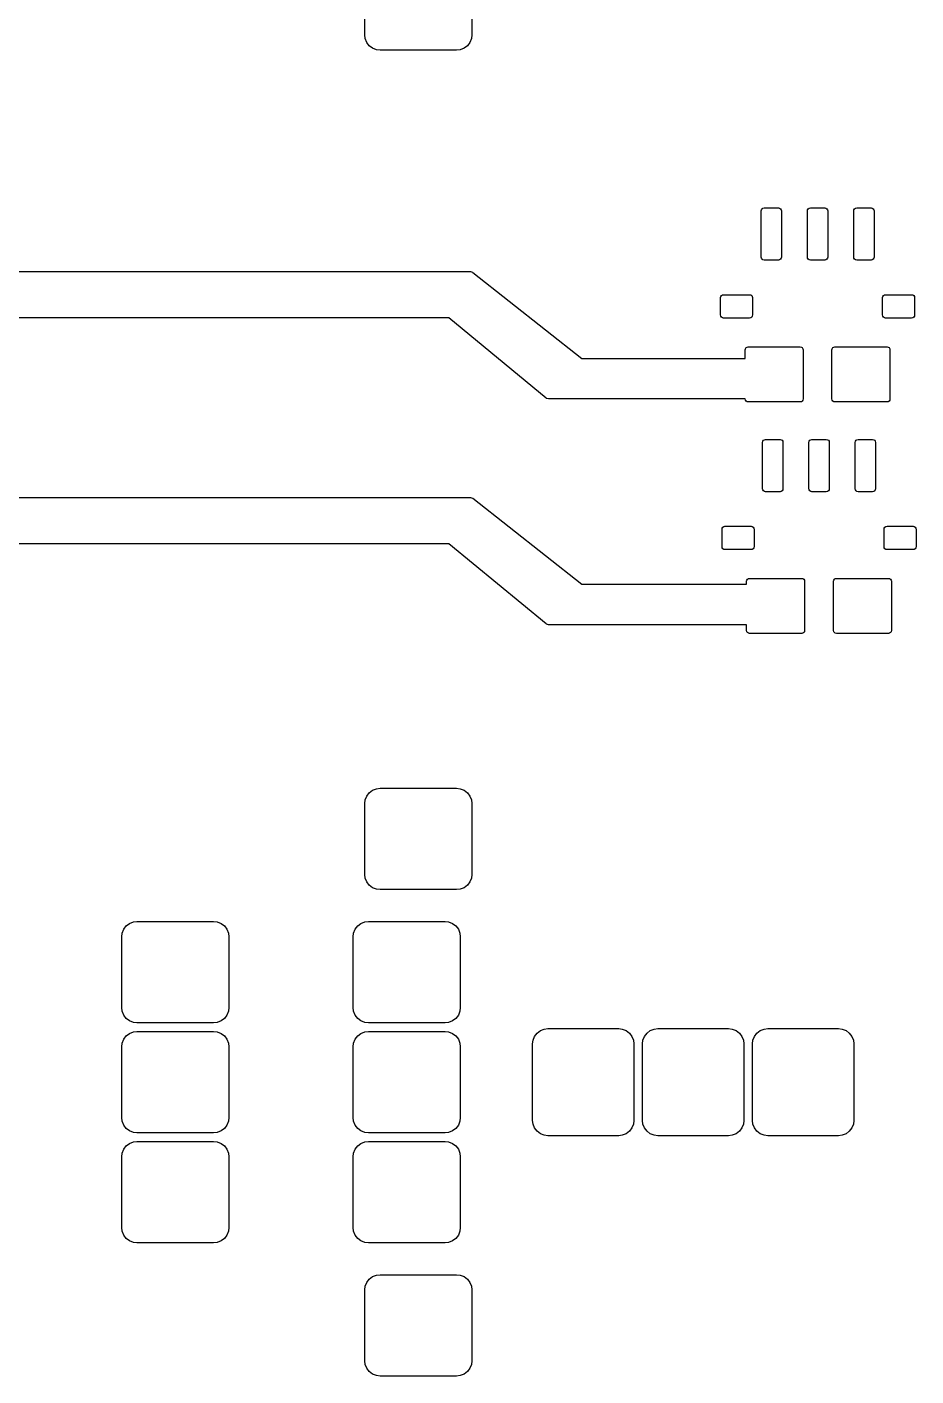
# Model space of a CAD drawing. Extents: x 3.68 to 11.01, y -6.32 to -1.07.
# Drawn here: x 4.922 to 6.132, y -5.384 to -3.549 of the extents above; entities that cross this region are included whole.
import ezdxf

# ---------------------------------------------------------------- set-up
doc = ezdxf.new("R2010")
doc.units = 0
doc.header["$MEASUREMENT"] = 0
doc.layers.add('BLACK', color=7, linetype='CONTINUOUS')

msp = doc.modelspace()

# ---------------------------------------------------------------- linework, layer by layer
at = {"layer": 'BLACK', "linetype": 'CONTINUOUS'}
for p, q in [((5.3819, -3.56), (5.3819, -3.4636)), ((5.5276, -3.4636), (5.5276, -3.56)), ((5.3825, -3.5649), (5.3819, -3.56)), ((5.3845, -3.5702), (5.3825, -3.5649)), ((5.3879, -3.5747), (5.3845, -3.5702)), ((5.3924, -3.5781), (5.3879, -3.5747)), ((5.5215, -3.5747), (5.517, -3.5781)), ((5.5249, -3.5702), (5.5215, -3.5747)), ((5.527, -3.5649), (5.5249, -3.5702)), ((5.5276, -3.56), (5.527, -3.5649)), ((5.3977, -3.5801), (5.3924, -3.5781)), ((5.4026, -3.5807), (5.3977, -3.5801)), ((5.5069, -3.5807), (5.4026, -3.5807)), ((5.5118, -3.5801), (5.5069, -3.5807)), ((5.517, -3.5781), (5.5118, -3.5801)), ((5.9212, -3.7992), (5.9215, -3.7977)), ((5.9215, -3.7977), (5.9224, -3.7964)), ((5.9224, -3.7964), (5.9237, -3.7955)), ((5.9237, -3.7955), (5.9252, -3.7952)), ((5.9252, -3.7952), (5.9449, -3.7952)), ((5.9449, -3.7952), (5.9464, -3.7955)), ((5.9464, -3.7955), (5.9477, -3.7964)), ((5.9477, -3.7964), (5.9486, -3.7977)), ((5.9486, -3.7977), (5.9489, -3.7992)), ((5.9842, -3.7992), (5.9845, -3.7977)), ((5.9845, -3.7977), (5.9853, -3.7964)), ((5.9853, -3.7964), (5.9867, -3.7955)), ((5.9867, -3.7955), (5.9882, -3.7952)), ((5.9882, -3.7952), (6.0079, -3.7952)), ((6.0079, -3.7952), (6.0094, -3.7955)), ((6.0094, -3.7955), (6.0107, -3.7964)), ((6.0107, -3.7964), (6.0116, -3.7977)), ((6.0116, -3.7977), (6.0119, -3.7992)), ((6.0472, -3.7992), (6.0475, -3.7977)), ((6.0475, -3.7977), (6.0483, -3.7964)), ((6.0483, -3.7964), (6.0496, -3.7955)), ((6.0496, -3.7955), (6.0512, -3.7952)), ((6.0512, -3.7952), (6.0709, -3.7952)), ((6.0709, -3.7952), (6.0724, -3.7955)), ((6.0724, -3.7955), (6.0737, -3.7964)), ((6.0737, -3.7964), (6.0746, -3.7977)), ((6.0746, -3.7977), (6.0749, -3.7992)), ((5.9212, -3.8622), (5.9212, -3.7992)), ((5.9489, -3.7992), (5.9489, -3.8622)), ((5.9842, -3.8622), (5.9842, -3.7992)), ((6.0119, -3.7992), (6.0119, -3.8622)), ((6.0472, -3.8622), (6.0472, -3.7992)), ((6.0749, -3.7992), (6.0749, -3.8622)), ((5.9215, -3.8637), (5.9212, -3.8622)), ((5.9224, -3.865), (5.9215, -3.8637)), ((5.9237, -3.8659), (5.9224, -3.865)), ((5.9252, -3.8662), (5.9237, -3.8659)), ((5.9449, -3.8662), (5.9252, -3.8662)), ((5.9464, -3.8659), (5.9449, -3.8662)), ((5.9477, -3.865), (5.9464, -3.8659)), ((5.9486, -3.8637), (5.9477, -3.865)), ((5.9489, -3.8622), (5.9486, -3.8637)), ((5.9845, -3.8637), (5.9842, -3.8622)), ((5.9853, -3.865), (5.9845, -3.8637)), ((5.9867, -3.8659), (5.9853, -3.865)), ((5.9882, -3.8662), (5.9867, -3.8659)), ((6.0079, -3.8662), (5.9882, -3.8662)), ((6.0094, -3.8659), (6.0079, -3.8662)), ((6.0107, -3.865), (6.0094, -3.8659)), ((6.0116, -3.8637), (6.0107, -3.865)), ((6.0119, -3.8622), (6.0116, -3.8637)), ((6.0475, -3.8637), (6.0472, -3.8622)), ((6.0483, -3.865), (6.0475, -3.8637)), ((6.0496, -3.8659), (6.0483, -3.865)), ((6.0512, -3.8662), (6.0496, -3.8659)), ((6.0709, -3.8662), (6.0512, -3.8662)), ((6.0724, -3.8659), (6.0709, -3.8662)), ((6.0737, -3.865), (6.0724, -3.8659)), ((6.0746, -3.8637), (6.0737, -3.865)), ((6.0749, -3.8622), (6.0746, -3.8637)), ((4.5248, -3.8819), (5.5259, -3.8819)), ((5.5259, -3.8819), (5.5285, -3.8827)), ((5.5285, -3.8827), (5.5289, -3.8829)), ((5.5289, -3.8829), (5.6772, -4)), ((5.8661, -3.9173), (5.8664, -3.9158)), ((5.8661, -3.9409), (5.8661, -3.9173)), ((5.8664, -3.9158), (5.8672, -3.9145)), ((5.8672, -3.9145), (5.8685, -3.9136)), ((5.8685, -3.9136), (5.8701, -3.9133)), ((5.8701, -3.9133), (5.9055, -3.9133)), ((5.9055, -3.9133), (5.907, -3.9136)), ((5.907, -3.9136), (5.9084, -3.9145)), ((5.9084, -3.9145), (5.9092, -3.9158)), ((5.9092, -3.9158), (5.9095, -3.9173)), ((5.9095, -3.9173), (5.9095, -3.9409)), ((6.0865, -3.9173), (6.0868, -3.9158)), ((6.0865, -3.9409), (6.0865, -3.9173)), ((6.0868, -3.9158), (6.0877, -3.9145)), ((6.0877, -3.9145), (6.089, -3.9136)), ((6.089, -3.9136), (6.0906, -3.9133)), ((6.0906, -3.9133), (6.126, -3.9133)), ((6.126, -3.9133), (6.1275, -3.9136)), ((6.1275, -3.9136), (6.1288, -3.9145)), ((6.1288, -3.9145), (6.1297, -3.9158)), ((6.1297, -3.9158), (6.13, -3.9173)), ((6.13, -3.9173), (6.13, -3.9409)), ((5.8664, -3.9425), (5.8661, -3.9409)), ((5.8672, -3.9438), (5.8664, -3.9425)), ((5.8685, -3.9447), (5.8672, -3.9438)), ((5.9084, -3.9438), (5.907, -3.9447)), ((5.9092, -3.9425), (5.9084, -3.9438)), ((5.9095, -3.9409), (5.9092, -3.9425)), ((6.0868, -3.9425), (6.0865, -3.9409)), ((6.0877, -3.9438), (6.0868, -3.9425)), ((6.089, -3.9447), (6.0877, -3.9438)), ((6.1288, -3.9438), (6.1275, -3.9447)), ((6.1297, -3.9425), (6.1288, -3.9438)), ((6.13, -3.9409), (6.1297, -3.9425)), ((5.4961, -3.9449), (4.5248, -3.9449)), ((5.6286, -4.054), (5.4961, -3.9449)), ((5.8701, -3.945), (5.8685, -3.9447)), ((5.9055, -3.945), (5.8701, -3.945)), ((5.907, -3.9447), (5.9055, -3.945)), ((6.0906, -3.945), (6.089, -3.9447)), ((6.126, -3.945), (6.0906, -3.945)), ((6.1275, -3.9447), (6.126, -3.945)), ((5.8995, -3.9882), (5.8998, -3.9867)), ((5.8995, -4), (5.8995, -3.9882)), ((5.8998, -3.9867), (5.9007, -3.9853)), ((5.9007, -3.9853), (5.902, -3.9845)), ((5.902, -3.9845), (5.9035, -3.9842)), ((5.9035, -3.9842), (5.9744, -3.9842)), ((5.9744, -3.9842), (5.9759, -3.9845)), ((5.9759, -3.9845), (5.9772, -3.9853)), ((5.9772, -3.9853), (5.9781, -3.9867)), ((5.9781, -3.9867), (5.9784, -3.9882)), ((5.9784, -3.9882), (5.9784, -4.0551)), ((6.0176, -3.9882), (6.0179, -3.9867)), ((6.0176, -4.0551), (6.0176, -3.9882)), ((6.0179, -3.9867), (6.0188, -3.9853)), ((6.0188, -3.9853), (6.0201, -3.9845)), ((6.0201, -3.9845), (6.0217, -3.9842)), ((6.0217, -3.9842), (6.0925, -3.9842)), ((6.0925, -3.9842), (6.0941, -3.9845)), ((6.0941, -3.9845), (6.0954, -3.9853)), ((6.0954, -3.9853), (6.0962, -3.9867)), ((6.0962, -3.9867), (6.0965, -3.9882)), ((6.0965, -3.9882), (6.0965, -4.0551)), ((5.6772, -4), (5.6772, -4)), ((5.6772, -4), (5.8995, -4)), ((5.629, -4.0543), (5.6286, -4.054)), ((5.6317, -4.0551), (5.629, -4.0543)), ((5.8995, -4.0551), (5.6317, -4.0551)), ((5.8998, -4.0567), (5.8995, -4.0551)), ((5.9007, -4.058), (5.8998, -4.0567)), ((5.902, -4.0588), (5.9007, -4.058)), ((5.9035, -4.0591), (5.902, -4.0588)), ((5.9744, -4.0591), (5.9035, -4.0591)), ((5.9759, -4.0588), (5.9744, -4.0591)), ((5.9772, -4.058), (5.9759, -4.0588)), ((5.9781, -4.0567), (5.9772, -4.058)), ((5.9784, -4.0551), (5.9781, -4.0567)), ((6.0179, -4.0567), (6.0176, -4.0551)), ((6.0188, -4.058), (6.0179, -4.0567)), ((6.0201, -4.0588), (6.0188, -4.058)), ((6.0217, -4.0591), (6.0201, -4.0588)), ((6.0925, -4.0591), (6.0217, -4.0591)), ((6.0941, -4.0588), (6.0925, -4.0591)), ((6.0954, -4.058), (6.0941, -4.0588)), ((6.0962, -4.0567), (6.0954, -4.058)), ((6.0965, -4.0551), (6.0962, -4.0567)), ((5.9231, -4.1142), (5.9235, -4.1126)), ((5.9231, -4.1772), (5.9231, -4.1142)), ((5.9235, -4.1126), (5.9243, -4.1113)), ((5.9243, -4.1113), (5.9256, -4.1105)), ((5.9256, -4.1105), (5.9272, -4.1102)), ((5.9272, -4.1102), (5.9469, -4.1102)), ((5.9469, -4.1102), (5.9484, -4.1105)), ((5.9484, -4.1105), (5.9497, -4.1113)), ((5.9497, -4.1113), (5.9506, -4.1126)), ((5.9506, -4.1126), (5.9509, -4.1142)), ((5.9509, -4.1142), (5.9509, -4.1772)), ((5.9861, -4.1142), (5.9864, -4.1126)), ((5.9861, -4.1772), (5.9861, -4.1142)), ((5.9864, -4.1126), (5.9873, -4.1113)), ((5.9873, -4.1113), (5.9886, -4.1105)), ((5.9886, -4.1105), (5.9902, -4.1102)), ((5.9902, -4.1102), (6.0098, -4.1102)), ((6.0098, -4.1102), (6.0114, -4.1105)), ((6.0114, -4.1105), (6.0127, -4.1113)), ((6.0127, -4.1113), (6.0136, -4.1126)), ((6.0136, -4.1126), (6.0139, -4.1142)), ((6.0139, -4.1142), (6.0139, -4.1772)), ((6.0491, -4.1142), (6.0494, -4.1126)), ((6.0491, -4.1772), (6.0491, -4.1142)), ((6.0494, -4.1126), (6.0503, -4.1113)), ((6.0503, -4.1113), (6.0516, -4.1105)), ((6.0516, -4.1105), (6.0531, -4.1102)), ((6.0531, -4.1102), (6.0728, -4.1102)), ((6.0728, -4.1102), (6.0744, -4.1105)), ((6.0744, -4.1105), (6.0757, -4.1113)), ((6.0757, -4.1113), (6.0765, -4.1126)), ((6.0765, -4.1126), (6.0769, -4.1142)), ((6.0769, -4.1142), (6.0769, -4.1772)), ((5.9235, -4.1787), (5.9231, -4.1772)), ((5.9243, -4.18), (5.9235, -4.1787)), ((5.9256, -4.1809), (5.9243, -4.18)), ((5.9272, -4.1812), (5.9256, -4.1809)), ((5.9469, -4.1812), (5.9272, -4.1812)), ((5.9484, -4.1809), (5.9469, -4.1812)), ((5.9497, -4.18), (5.9484, -4.1809)), ((5.9506, -4.1787), (5.9497, -4.18)), ((5.9509, -4.1772), (5.9506, -4.1787)), ((5.9864, -4.1787), (5.9861, -4.1772)), ((5.9873, -4.18), (5.9864, -4.1787)), ((5.9886, -4.1809), (5.9873, -4.18)), ((5.9902, -4.1812), (5.9886, -4.1809)), ((6.0098, -4.1812), (5.9902, -4.1812)), ((6.0114, -4.1809), (6.0098, -4.1812)), ((6.0127, -4.18), (6.0114, -4.1809)), ((6.0136, -4.1787), (6.0127, -4.18)), ((6.0139, -4.1772), (6.0136, -4.1787)), ((6.0494, -4.1787), (6.0491, -4.1772)), ((6.0503, -4.18), (6.0494, -4.1787)), ((6.0516, -4.1809), (6.0503, -4.18)), ((6.0531, -4.1812), (6.0516, -4.1809)), ((6.0728, -4.1812), (6.0531, -4.1812)), ((6.0744, -4.1809), (6.0728, -4.1812)), ((6.0757, -4.18), (6.0744, -4.1809)), ((6.0765, -4.1787), (6.0757, -4.18)), ((6.0769, -4.1772), (6.0765, -4.1787)), ((4.5248, -4.189), (5.5259, -4.189)), ((5.5259, -4.189), (5.5285, -4.1898)), ((5.5285, -4.1898), (5.5289, -4.19)), ((5.5289, -4.19), (5.6772, -4.3071)), ((5.868, -4.2323), (5.8683, -4.2307)), ((5.868, -4.2559), (5.868, -4.2323)), ((5.8683, -4.2307), (5.8692, -4.2294)), ((5.8692, -4.2294), (5.8705, -4.2286)), ((5.8705, -4.2286), (5.872, -4.2283)), ((5.872, -4.2283), (5.9075, -4.2283)), ((5.9075, -4.2283), (5.909, -4.2286)), ((5.909, -4.2286), (5.9103, -4.2294)), ((5.9103, -4.2294), (5.9112, -4.2307)), ((5.9112, -4.2307), (5.9115, -4.2323)), ((5.9115, -4.2323), (5.9115, -4.2559)), ((6.0885, -4.2323), (6.0888, -4.2307)), ((6.0885, -4.2559), (6.0885, -4.2323)), ((6.0888, -4.2307), (6.0897, -4.2294)), ((6.0897, -4.2294), (6.091, -4.2286)), ((6.091, -4.2286), (6.0925, -4.2283)), ((6.0925, -4.2283), (6.128, -4.2283)), ((6.128, -4.2283), (6.1295, -4.2286)), ((6.1295, -4.2286), (6.1308, -4.2294)), ((6.1308, -4.2294), (6.1317, -4.2307)), ((6.1317, -4.2307), (6.132, -4.2323)), ((6.132, -4.2323), (6.132, -4.2559)), ((5.4961, -4.252), (4.5248, -4.252)), ((5.6286, -4.3611), (5.4961, -4.252)), ((5.8683, -4.2574), (5.868, -4.2559)), ((5.9115, -4.2559), (5.9112, -4.2574)), ((6.0888, -4.2574), (6.0885, -4.2559)), ((6.132, -4.2559), (6.1317, -4.2574)), ((5.8692, -4.2587), (5.8683, -4.2574)), ((5.8705, -4.2596), (5.8692, -4.2587)), ((5.872, -4.2599), (5.8705, -4.2596)), ((5.9075, -4.2599), (5.872, -4.2599)), ((5.909, -4.2596), (5.9075, -4.2599)), ((5.9103, -4.2587), (5.909, -4.2596)), ((5.9112, -4.2574), (5.9103, -4.2587)), ((6.0897, -4.2587), (6.0888, -4.2574)), ((6.091, -4.2596), (6.0897, -4.2587)), ((6.0925, -4.2599), (6.091, -4.2596)), ((6.128, -4.2599), (6.0925, -4.2599)), ((6.1295, -4.2596), (6.128, -4.2599)), ((6.1308, -4.2587), (6.1295, -4.2596)), ((6.1317, -4.2574), (6.1308, -4.2587)), ((5.6772, -4.3071), (5.6772, -4.3071)), ((5.6772, -4.3071), (5.9015, -4.3071)), ((5.9015, -4.3031), (5.9018, -4.3016)), ((5.9015, -4.3071), (5.9015, -4.3031)), ((5.9018, -4.3016), (5.9027, -4.3003)), ((5.9027, -4.3003), (5.904, -4.2994)), ((5.904, -4.2994), (5.9055, -4.2991)), ((5.9055, -4.2991), (5.9764, -4.2991)), ((5.9764, -4.2991), (5.9779, -4.2994)), ((5.9779, -4.2994), (5.9792, -4.3003)), ((5.9792, -4.3003), (5.9801, -4.3016)), ((5.9801, -4.3016), (5.9804, -4.3031)), ((5.9804, -4.3031), (5.9804, -4.3701)), ((6.0196, -4.3031), (6.0199, -4.3016)), ((6.0196, -4.3701), (6.0196, -4.3031)), ((6.0199, -4.3016), (6.0208, -4.3003)), ((6.0208, -4.3003), (6.0221, -4.2994)), ((6.0221, -4.2994), (6.0236, -4.2991)), ((6.0236, -4.2991), (6.0945, -4.2991)), ((6.0945, -4.2991), (6.096, -4.2994)), ((6.096, -4.2994), (6.0973, -4.3003)), ((6.0973, -4.3003), (6.0982, -4.3016)), ((6.0982, -4.3016), (6.0985, -4.3031)), ((6.0985, -4.3031), (6.0985, -4.3701)), ((5.629, -4.3614), (5.6286, -4.3611)), ((5.6317, -4.3622), (5.629, -4.3614)), ((5.9015, -4.3622), (5.6317, -4.3622)), ((5.9015, -4.3701), (5.9015, -4.3622)), ((5.9018, -4.3716), (5.9015, -4.3701)), ((5.9027, -4.3729), (5.9018, -4.3716)), ((5.904, -4.3738), (5.9027, -4.3729)), ((5.9055, -4.3741), (5.904, -4.3738)), ((5.9764, -4.3741), (5.9055, -4.3741)), ((5.9779, -4.3738), (5.9764, -4.3741)), ((5.9792, -4.3729), (5.9779, -4.3738)), ((5.9801, -4.3716), (5.9792, -4.3729)), ((5.9804, -4.3701), (5.9801, -4.3716)), ((6.0199, -4.3716), (6.0196, -4.3701)), ((6.0208, -4.3729), (6.0199, -4.3716)), ((6.0221, -4.3738), (6.0208, -4.3729)), ((6.0236, -4.3741), (6.0221, -4.3738)), ((6.0945, -4.3741), (6.0236, -4.3741)), ((6.096, -4.3738), (6.0945, -4.3741)), ((6.0973, -4.3729), (6.096, -4.3738)), ((6.0982, -4.3716), (6.0973, -4.3729)), ((6.0985, -4.3701), (6.0982, -4.3716)), ((5.3924, -4.5873), (5.3977, -4.5852)), ((5.3977, -4.5852), (5.4026, -4.5846)), ((5.4026, -4.5846), (5.5069, -4.5846)), ((5.5069, -4.5846), (5.5118, -4.5852)), ((5.5118, -4.5852), (5.517, -4.5873)), ((5.3819, -4.6053), (5.3825, -4.6004)), ((5.3825, -4.6004), (5.3845, -4.5952)), ((5.3845, -4.5952), (5.3879, -4.5907)), ((5.3879, -4.5907), (5.3924, -4.5873)), ((5.517, -4.5873), (5.5215, -4.5907)), ((5.5215, -4.5907), (5.5249, -4.5952)), ((5.5249, -4.5952), (5.527, -4.6004)), ((5.527, -4.6004), (5.5276, -4.6053)), ((5.3819, -4.7018), (5.3819, -4.6053)), ((5.5276, -4.6053), (5.5276, -4.7018)), ((5.3825, -4.7067), (5.3819, -4.7018)), ((5.3845, -4.7119), (5.3825, -4.7067)), ((5.3879, -4.7164), (5.3845, -4.7119)), ((5.5249, -4.7119), (5.5215, -4.7164)), ((5.527, -4.7067), (5.5249, -4.7119)), ((5.5276, -4.7018), (5.527, -4.7067)), ((5.3924, -4.7198), (5.3879, -4.7164)), ((5.3977, -4.7219), (5.3924, -4.7198)), ((5.4026, -4.7224), (5.3977, -4.7219)), ((5.5069, -4.7224), (5.4026, -4.7224)), ((5.5118, -4.7219), (5.5069, -4.7224)), ((5.517, -4.7198), (5.5118, -4.7219)), ((5.5215, -4.7164), (5.517, -4.7198)), ((5.0572, -4.7718), (5.0617, -4.7684)), ((5.0617, -4.7684), (5.067, -4.7663)), ((5.067, -4.7663), (5.0719, -4.7657)), ((5.0719, -4.7657), (5.1762, -4.7657)), ((5.1762, -4.7657), (5.1811, -4.7663)), ((5.1811, -4.7663), (5.1863, -4.7684)), ((5.1863, -4.7684), (5.1908, -4.7718)), ((5.3722, -4.7718), (5.3767, -4.7684)), ((5.3767, -4.7684), (5.3819, -4.7663)), ((5.3819, -4.7663), (5.3868, -4.7657)), ((5.3868, -4.7657), (5.4911, -4.7657)), ((5.4911, -4.7657), (5.496, -4.7663)), ((5.496, -4.7663), (5.5013, -4.7684)), ((5.5013, -4.7684), (5.5058, -4.7718)), ((5.0512, -4.7864), (5.0518, -4.7815)), ((5.0512, -4.8829), (5.0512, -4.7864)), ((5.0518, -4.7815), (5.0538, -4.7763)), ((5.0538, -4.7763), (5.0572, -4.7718)), ((5.1908, -4.7718), (5.1942, -4.7763)), ((5.1942, -4.7763), (5.1963, -4.7815)), ((5.1963, -4.7815), (5.1969, -4.7864)), ((5.1969, -4.7864), (5.1969, -4.8829)), ((5.3661, -4.7864), (5.3667, -4.7815)), ((5.3661, -4.8829), (5.3661, -4.7864)), ((5.3667, -4.7815), (5.3688, -4.7763)), ((5.3688, -4.7763), (5.3722, -4.7718)), ((5.5058, -4.7718), (5.5092, -4.7763)), ((5.5092, -4.7763), (5.5112, -4.7815)), ((5.5112, -4.7815), (5.5118, -4.7864)), ((5.5118, -4.7864), (5.5118, -4.8829)), ((5.0518, -4.8878), (5.0512, -4.8829)), ((5.0538, -4.893), (5.0518, -4.8878)), ((5.0572, -4.8975), (5.0538, -4.893)), ((5.0617, -4.9009), (5.0572, -4.8975)), ((5.1908, -4.8975), (5.1863, -4.9009)), ((5.1942, -4.893), (5.1908, -4.8975)), ((5.1963, -4.8878), (5.1942, -4.893)), ((5.1969, -4.8829), (5.1963, -4.8878)), ((5.3667, -4.8878), (5.3661, -4.8829)), ((5.3688, -4.893), (5.3667, -4.8878)), ((5.3722, -4.8975), (5.3688, -4.893)), ((5.3767, -4.9009), (5.3722, -4.8975)), ((5.5058, -4.8975), (5.5013, -4.9009)), ((5.5092, -4.893), (5.5058, -4.8975)), ((5.5112, -4.8878), (5.5092, -4.893)), ((5.5118, -4.8829), (5.5112, -4.8878)), ((5.067, -4.903), (5.0617, -4.9009)), ((5.0617, -4.918), (5.067, -4.9159)), ((5.0719, -4.9035), (5.067, -4.903)), ((5.067, -4.9159), (5.0719, -4.9154)), ((5.1762, -4.9035), (5.0719, -4.9035)), ((5.0719, -4.9154), (5.1762, -4.9154)), ((5.1811, -4.903), (5.1762, -4.9035)), ((5.1762, -4.9154), (5.1811, -4.9159)), ((5.1863, -4.9009), (5.1811, -4.903)), ((5.1811, -4.9159), (5.1863, -4.918)), ((5.3819, -4.903), (5.3767, -4.9009)), ((5.3767, -4.918), (5.3819, -4.9159)), ((5.3868, -4.9035), (5.3819, -4.903)), ((5.3819, -4.9159), (5.3868, -4.9154)), ((5.4911, -4.9035), (5.3868, -4.9035)), ((5.3868, -4.9154), (5.4911, -4.9154)), ((5.496, -4.903), (5.4911, -4.9035)), ((5.4911, -4.9154), (5.496, -4.9159)), ((5.5013, -4.9009), (5.496, -4.903)), ((5.496, -4.9159), (5.5013, -4.918)), ((5.6163, -4.9175), (5.6208, -4.9141)), ((5.6208, -4.9141), (5.626, -4.912)), ((5.626, -4.912), (5.6309, -4.9114)), ((5.6309, -4.9114), (5.7274, -4.9114)), ((5.7274, -4.9114), (5.7323, -4.912)), ((5.7323, -4.912), (5.7375, -4.9141)), ((5.7375, -4.9141), (5.742, -4.9175)), ((5.7659, -4.9175), (5.7704, -4.9141)), ((5.7704, -4.9141), (5.7756, -4.912)), ((5.7756, -4.912), (5.7805, -4.9114)), ((5.7805, -4.9114), (5.877, -4.9114)), ((5.877, -4.9114), (5.8819, -4.912)), ((5.8819, -4.912), (5.8871, -4.9141)), ((5.8871, -4.9141), (5.8916, -4.9175)), ((5.9155, -4.9175), (5.92, -4.9141)), ((5.92, -4.9141), (5.9252, -4.912)), ((5.9252, -4.912), (5.9301, -4.9114)), ((5.9301, -4.9114), (6.0266, -4.9114)), ((6.0266, -4.9114), (6.0315, -4.912)), ((6.0315, -4.912), (6.0367, -4.9141)), ((6.0367, -4.9141), (6.0412, -4.9175)), ((5.0512, -4.936), (5.0518, -4.9311)), ((5.0518, -4.9311), (5.0538, -4.9259)), ((5.0538, -4.9259), (5.0572, -4.9214)), ((5.0572, -4.9214), (5.0617, -4.918)), ((5.1863, -4.918), (5.1908, -4.9214)), ((5.1908, -4.9214), (5.1942, -4.9259)), ((5.1942, -4.9259), (5.1963, -4.9311)), ((5.1963, -4.9311), (5.1969, -4.936)), ((5.3661, -4.936), (5.3667, -4.9311)), ((5.3667, -4.9311), (5.3688, -4.9259)), ((5.3688, -4.9259), (5.3722, -4.9214)), ((5.3722, -4.9214), (5.3767, -4.918)), ((5.5013, -4.918), (5.5058, -4.9214)), ((5.5058, -4.9214), (5.5092, -4.9259)), ((5.5092, -4.9259), (5.5112, -4.9311)), ((5.5112, -4.9311), (5.5118, -4.936)), ((5.6102, -4.9321), (5.6108, -4.9272)), ((5.6102, -5.0364), (5.6102, -4.9321)), ((5.6108, -4.9272), (5.6129, -4.922)), ((5.6129, -4.922), (5.6163, -4.9175)), ((5.742, -4.9175), (5.7454, -4.922)), ((5.7454, -4.922), (5.7474, -4.9272)), ((5.7474, -4.9272), (5.748, -4.9321)), ((5.748, -4.9321), (5.748, -5.0364)), ((5.7598, -4.9321), (5.7604, -4.9272)), ((5.7598, -5.0364), (5.7598, -4.9321)), ((5.7604, -4.9272), (5.7625, -4.922)), ((5.7625, -4.922), (5.7659, -4.9175)), ((5.8916, -4.9175), (5.895, -4.922)), ((5.895, -4.922), (5.8971, -4.9272)), ((5.8971, -4.9272), (5.8976, -4.9321)), ((5.8976, -4.9321), (5.8976, -5.0364)), ((5.9094, -4.9321), (5.91, -4.9272)), ((5.9094, -5.0364), (5.9094, -4.9321)), ((5.91, -4.9272), (5.9121, -4.922)), ((5.9121, -4.922), (5.9155, -4.9175)), ((6.0412, -4.9175), (6.0446, -4.922)), ((6.0446, -4.922), (6.0467, -4.9272)), ((6.0467, -4.9272), (6.0472, -4.9321)), ((6.0472, -4.9321), (6.0472, -5.0364)), ((5.0512, -5.0325), (5.0512, -4.936)), ((5.1969, -4.936), (5.1969, -5.0325)), ((5.3661, -5.0325), (5.3661, -4.936)), ((5.5118, -4.936), (5.5118, -5.0325)), ((5.0518, -5.0374), (5.0512, -5.0325)), ((5.0538, -5.0426), (5.0518, -5.0374)), ((5.0572, -5.0471), (5.0538, -5.0426)), ((5.1942, -5.0426), (5.1908, -5.0471)), ((5.1963, -5.0374), (5.1942, -5.0426)), ((5.1969, -5.0325), (5.1963, -5.0374)), ((5.3667, -5.0374), (5.3661, -5.0325)), ((5.3688, -5.0426), (5.3667, -5.0374)), ((5.3722, -5.0471), (5.3688, -5.0426)), ((5.5092, -5.0426), (5.5058, -5.0471)), ((5.5112, -5.0374), (5.5092, -5.0426)), ((5.5118, -5.0325), (5.5112, -5.0374)), ((5.6108, -5.0413), (5.6102, -5.0364)), ((5.6129, -5.0465), (5.6108, -5.0413)), ((5.7474, -5.0413), (5.7454, -5.0465)), ((5.748, -5.0364), (5.7474, -5.0413)), ((5.7604, -5.0413), (5.7598, -5.0364)), ((5.7625, -5.0465), (5.7604, -5.0413)), ((5.8971, -5.0413), (5.895, -5.0465)), ((5.8976, -5.0364), (5.8971, -5.0413)), ((5.91, -5.0413), (5.9094, -5.0364)), ((5.9121, -5.0465), (5.91, -5.0413)), ((6.0467, -5.0413), (6.0446, -5.0465)), ((6.0472, -5.0364), (6.0467, -5.0413)), ((5.0617, -5.0505), (5.0572, -5.0471)), ((5.067, -5.0526), (5.0617, -5.0505)), ((5.0719, -5.0531), (5.067, -5.0526)), ((5.1762, -5.0531), (5.0719, -5.0531)), ((5.1811, -5.0526), (5.1762, -5.0531)), ((5.1863, -5.0505), (5.1811, -5.0526)), ((5.1908, -5.0471), (5.1863, -5.0505)), ((5.3767, -5.0505), (5.3722, -5.0471)), ((5.3819, -5.0526), (5.3767, -5.0505)), ((5.3868, -5.0531), (5.3819, -5.0526)), ((5.4911, -5.0531), (5.3868, -5.0531)), ((5.496, -5.0526), (5.4911, -5.0531)), ((5.5013, -5.0505), (5.496, -5.0526)), ((5.5058, -5.0471), (5.5013, -5.0505)), ((5.6163, -5.051), (5.6129, -5.0465)), ((5.6208, -5.0544), (5.6163, -5.051)), ((5.626, -5.0565), (5.6208, -5.0544)), ((5.6309, -5.0571), (5.626, -5.0565)), ((5.7274, -5.0571), (5.6309, -5.0571)), ((5.7323, -5.0565), (5.7274, -5.0571)), ((5.7375, -5.0544), (5.7323, -5.0565)), ((5.742, -5.051), (5.7375, -5.0544)), ((5.7454, -5.0465), (5.742, -5.051)), ((5.7659, -5.051), (5.7625, -5.0465)), ((5.7704, -5.0544), (5.7659, -5.051)), ((5.7756, -5.0565), (5.7704, -5.0544)), ((5.7805, -5.0571), (5.7756, -5.0565)), ((5.877, -5.0571), (5.7805, -5.0571)), ((5.8819, -5.0565), (5.877, -5.0571)), ((5.8871, -5.0544), (5.8819, -5.0565)), ((5.8916, -5.051), (5.8871, -5.0544)), ((5.895, -5.0465), (5.8916, -5.051)), ((5.9155, -5.051), (5.9121, -5.0465)), ((5.92, -5.0544), (5.9155, -5.051)), ((5.9252, -5.0565), (5.92, -5.0544)), ((5.9301, -5.0571), (5.9252, -5.0565)), ((6.0266, -5.0571), (5.9301, -5.0571)), ((6.0315, -5.0565), (6.0266, -5.0571)), ((6.0367, -5.0544), (6.0315, -5.0565)), ((6.0412, -5.051), (6.0367, -5.0544)), ((6.0446, -5.0465), (6.0412, -5.051)), ((5.0512, -5.0856), (5.0518, -5.0807)), ((5.0518, -5.0807), (5.0538, -5.0755)), ((5.0538, -5.0755), (5.0572, -5.071)), ((5.0572, -5.071), (5.0617, -5.0676)), ((5.0617, -5.0676), (5.067, -5.0655)), ((5.067, -5.0655), (5.0719, -5.065)), ((5.0719, -5.065), (5.1762, -5.065)), ((5.1762, -5.065), (5.1811, -5.0655)), ((5.1811, -5.0655), (5.1863, -5.0676)), ((5.1863, -5.0676), (5.1908, -5.071)), ((5.1908, -5.071), (5.1942, -5.0755)), ((5.1942, -5.0755), (5.1963, -5.0807)), ((5.1963, -5.0807), (5.1969, -5.0856)), ((5.3661, -5.0856), (5.3667, -5.0807)), ((5.3667, -5.0807), (5.3688, -5.0755)), ((5.3688, -5.0755), (5.3722, -5.071)), ((5.3722, -5.071), (5.3767, -5.0676)), ((5.3767, -5.0676), (5.3819, -5.0655)), ((5.3819, -5.0655), (5.3868, -5.065)), ((5.3868, -5.065), (5.4911, -5.065)), ((5.4911, -5.065), (5.496, -5.0655)), ((5.496, -5.0655), (5.5013, -5.0676)), ((5.5013, -5.0676), (5.5058, -5.071)), ((5.5058, -5.071), (5.5092, -5.0755)), ((5.5092, -5.0755), (5.5112, -5.0807)), ((5.5112, -5.0807), (5.5118, -5.0856)), ((5.0512, -5.1821), (5.0512, -5.0856)), ((5.1969, -5.0856), (5.1969, -5.1821)), ((5.3661, -5.1821), (5.3661, -5.0856)), ((5.5118, -5.0856), (5.5118, -5.1821)), ((5.0518, -5.187), (5.0512, -5.1821)), ((5.0538, -5.1922), (5.0518, -5.187)), ((5.1963, -5.187), (5.1942, -5.1922)), ((5.1969, -5.1821), (5.1963, -5.187)), ((5.3667, -5.187), (5.3661, -5.1821)), ((5.3688, -5.1922), (5.3667, -5.187)), ((5.5112, -5.187), (5.5092, -5.1922)), ((5.5118, -5.1821), (5.5112, -5.187)), ((5.0572, -5.1967), (5.0538, -5.1922)), ((5.0617, -5.2001), (5.0572, -5.1967)), ((5.067, -5.2022), (5.0617, -5.2001)), ((5.0719, -5.2028), (5.067, -5.2022)), ((5.1762, -5.2028), (5.0719, -5.2028)), ((5.1811, -5.2022), (5.1762, -5.2028)), ((5.1863, -5.2001), (5.1811, -5.2022)), ((5.1908, -5.1967), (5.1863, -5.2001)), ((5.1942, -5.1922), (5.1908, -5.1967)), ((5.3722, -5.1967), (5.3688, -5.1922)), ((5.3767, -5.2001), (5.3722, -5.1967)), ((5.3819, -5.2022), (5.3767, -5.2001)), ((5.3868, -5.2028), (5.3819, -5.2022)), ((5.4911, -5.2028), (5.3868, -5.2028)), ((5.496, -5.2022), (5.4911, -5.2028)), ((5.5013, -5.2001), (5.496, -5.2022)), ((5.5058, -5.1967), (5.5013, -5.2001)), ((5.5092, -5.1922), (5.5058, -5.1967)), ((5.3924, -5.2487), (5.3977, -5.2467)), ((5.3977, -5.2467), (5.4026, -5.2461)), ((5.4026, -5.2461), (5.5069, -5.2461)), ((5.5069, -5.2461), (5.5118, -5.2467)), ((5.5118, -5.2467), (5.517, -5.2487)), ((5.3819, -5.2667), (5.3825, -5.2618)), ((5.3825, -5.2618), (5.3845, -5.2566)), ((5.3845, -5.2566), (5.3879, -5.2521)), ((5.3879, -5.2521), (5.3924, -5.2487)), ((5.517, -5.2487), (5.5215, -5.2521)), ((5.5215, -5.2521), (5.5249, -5.2566)), ((5.5249, -5.2566), (5.527, -5.2618)), ((5.527, -5.2618), (5.5276, -5.2667)), ((5.3819, -5.3632), (5.3819, -5.2667)), ((5.5276, -5.2667), (5.5276, -5.3632)), ((5.3825, -5.3681), (5.3819, -5.3632)), ((5.3845, -5.3733), (5.3825, -5.3681)), ((5.3879, -5.3778), (5.3845, -5.3733)), ((5.5249, -5.3733), (5.5215, -5.3778)), ((5.527, -5.3681), (5.5249, -5.3733)), ((5.5276, -5.3632), (5.527, -5.3681)), ((5.3924, -5.3812), (5.3879, -5.3778)), ((5.3977, -5.3833), (5.3924, -5.3812)), ((5.4026, -5.3839), (5.3977, -5.3833)), ((5.5069, -5.3839), (5.4026, -5.3839)), ((5.5118, -5.3833), (5.5069, -5.3839)), ((5.517, -5.3812), (5.5118, -5.3833)), ((5.5215, -5.3778), (5.517, -5.3812))]:
    msp.add_line(p, q, dxfattribs=at)

doc.saveas('drawing.dxf')
